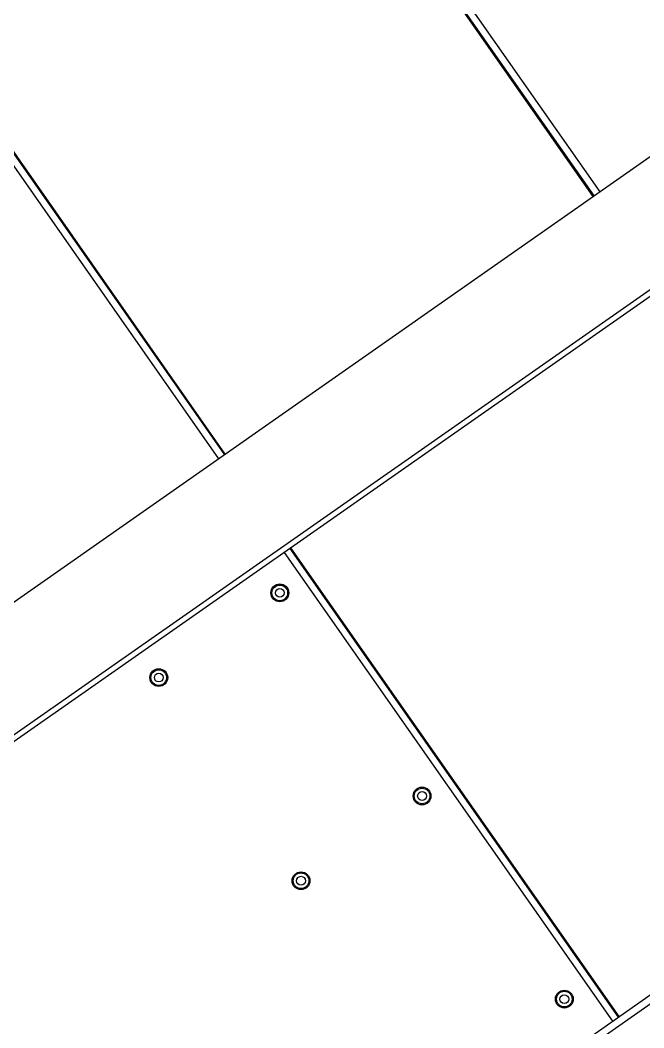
# Model space of a CAD drawing. Header units: millimetres. Extents: x 152904052 to 153933663, y 538271515 to 539240469.
# Drawn here: x 153451610 to 153451965, y 538569032 to 538569605 of the extents above; entities that cross this region are included whole.
import ezdxf

# ---------------------------------------------------------------- set-up
doc = ezdxf.new("R2010")
doc.units = ezdxf.units.MM
doc.layers.add('POWR', color=5, linetype='Continuous')

msp = doc.modelspace()

# ---------------------------------------------------------------- linework, layer by layer
at = {"layer": 'POWR', "color": 7}
for p, q in [((153451610.15, 538568795.17), (153453405.73, 538570052.45)), ((153451693.06, 538569859.27), (153451939.46, 538569507.36)), ((153451935.78, 538569504.78), (153451689.37, 538569856.68)), ((153451689.78, 538569856.97), (153451936.19, 538569505.06)), ((153452258.73, 538569730.91), (153451414.18, 538569139.55)), ((153451476.39, 538569707.56), (153451722.8, 538569355.65)), ((153451479.67, 538569709.85), (153451726.07, 538569357.94)), ((153451726.48, 538569358.23), (153451480.08, 538569710.14)), ((153452294.23, 538569680.2), (153451449.69, 538569088.85)), ((153452296.01, 538569677.66), (153451451.47, 538569086.31)), ((153451637.29, 538568819.18), (153452483.06, 538569411.4)), ((153451763.36, 538569304.7), (153451950, 538569038.14)), ((153451950.41, 538569038.43), (153451763.77, 538569304.98)), ((153451760.08, 538569302.4), (153451946.72, 538569035.85))]:
    msp.add_line(p, q, dxfattribs=at)
for centre, radius in [((153451757.57, 538569279.4), 5.06), ((153451757.57, 538569279.4), 4.44), ((153451757.57, 538569279.4), 2.5), ((153451688.76, 538569231.22), 5.06), ((153451688.76, 538569231.22), 4.44), ((153451688.76, 538569231.22), 2.5), ((153451838.44, 538569163.9), 5.06), ((153451838.44, 538569163.9), 4.44), ((153451838.44, 538569163.9), 2.5), ((153451769.63, 538569115.72), 5.06), ((153451769.63, 538569115.72), 4.44), ((153451769.63, 538569115.72), 2.5), ((153451919.32, 538569048.4), 5.06), ((153451919.32, 538569048.4), 4.44), ((153451919.32, 538569048.4), 2.5)]:
    msp.add_circle(centre, radius, dxfattribs=at)

doc.saveas('drawing.dxf')
